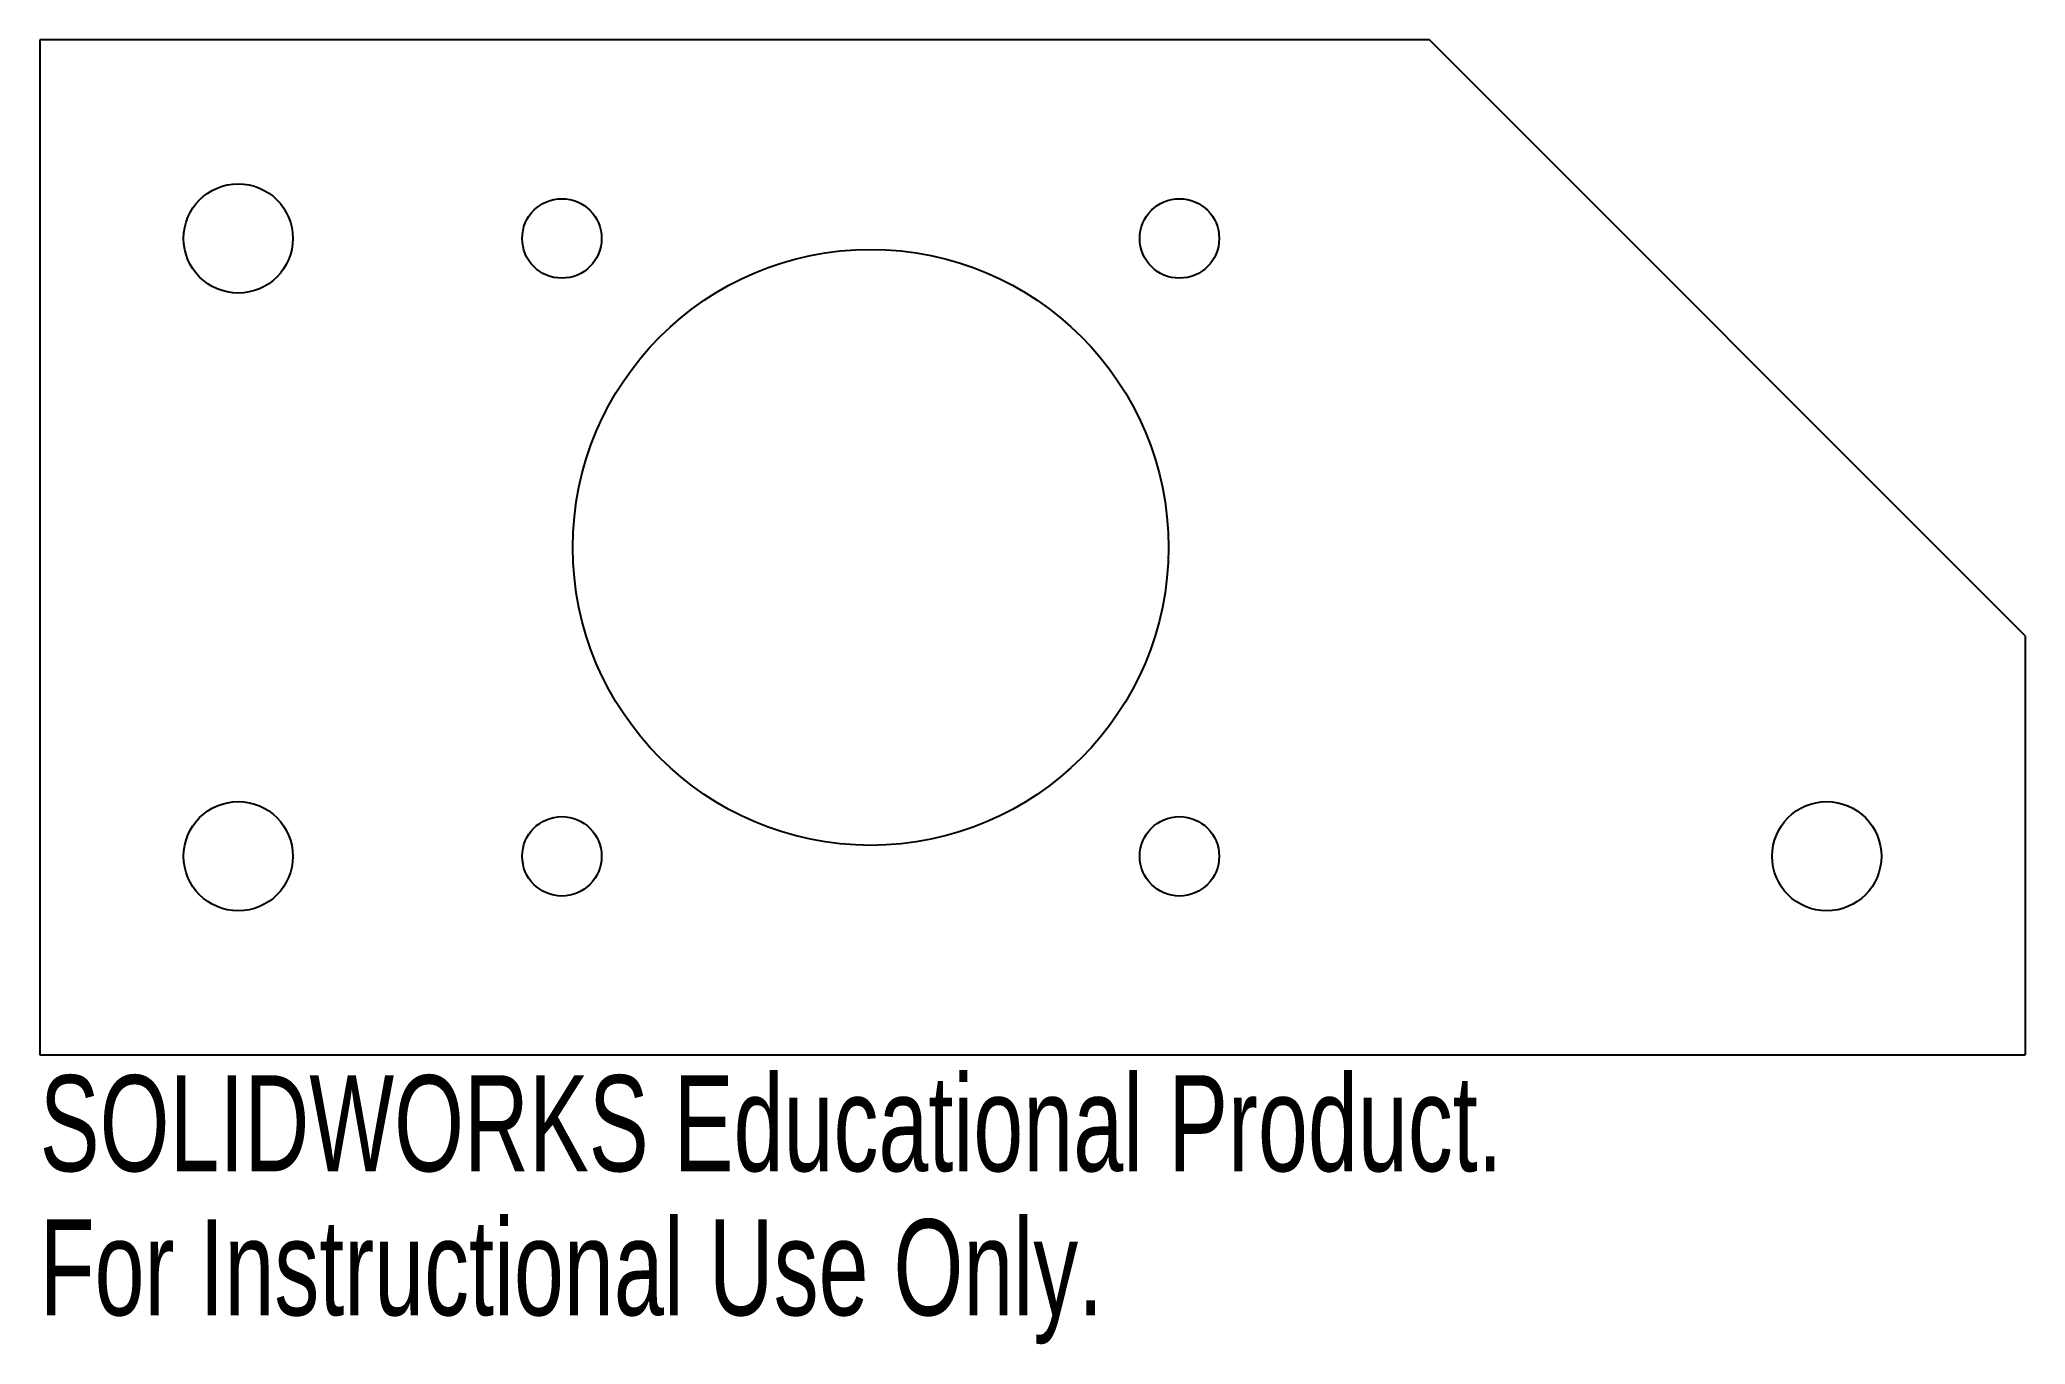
# Model space of a CAD drawing. Header units: millimetres. Extents: x -32 to 68, y -40 to 26.
import ezdxf

# ---------------------------------------------------------------- set-up
doc = ezdxf.new("R2010")
doc.units = ezdxf.units.MM
doc.styles.add('SLDTEXTSTYLE0', font='TXT', dxfattribs={"width": 0.7})

msp = doc.modelspace()

# ---------------------------------------------------------------- linework, layer by layer
at = {"color": 7, "linetype": 'Continuous', "lineweight": 25}
for p, q in [((38.5, 25.55), (-31.5, 25.55)), ((-31.5, 25.55), (-31.5, -25.55)), ((68.5, -4.45), (38.5, 25.55)), ((68.5, -4.45), (68.5, -25.55)), ((-31.5, -25.55), (68.5, -25.55))]:
    msp.add_line(p, q, dxfattribs=at)
for centre, radius in [((-21.5, 15.55), 2.75), ((-5.2, 15.55), 2), ((25.9, 15.55), 2), ((10.35, 0), 15), ((-21.5, -15.55), 2.75), ((58.5, -15.55), 2.75), ((-5.2, -15.55), 2), ((25.9, -15.55), 2)]:
    msp.add_circle(centre, radius, dxfattribs=at)

# ---------------------------------------------------------------- texts
at = {"color": 7, "linetype": 'Continuous', "char_height": 4.8336, "attachment_point": 1, "style": 'SLDTEXTSTYLE0'}
for s, insert in [('SOLIDWORKS Educational Product.', (-31.5, -26.57)), ('For Instructional Use Only.', (-31.5, -33.82))]:
    msp.add_mtext(s, dxfattribs=dict(at, insert=insert))

doc.saveas('drawing.dxf')
